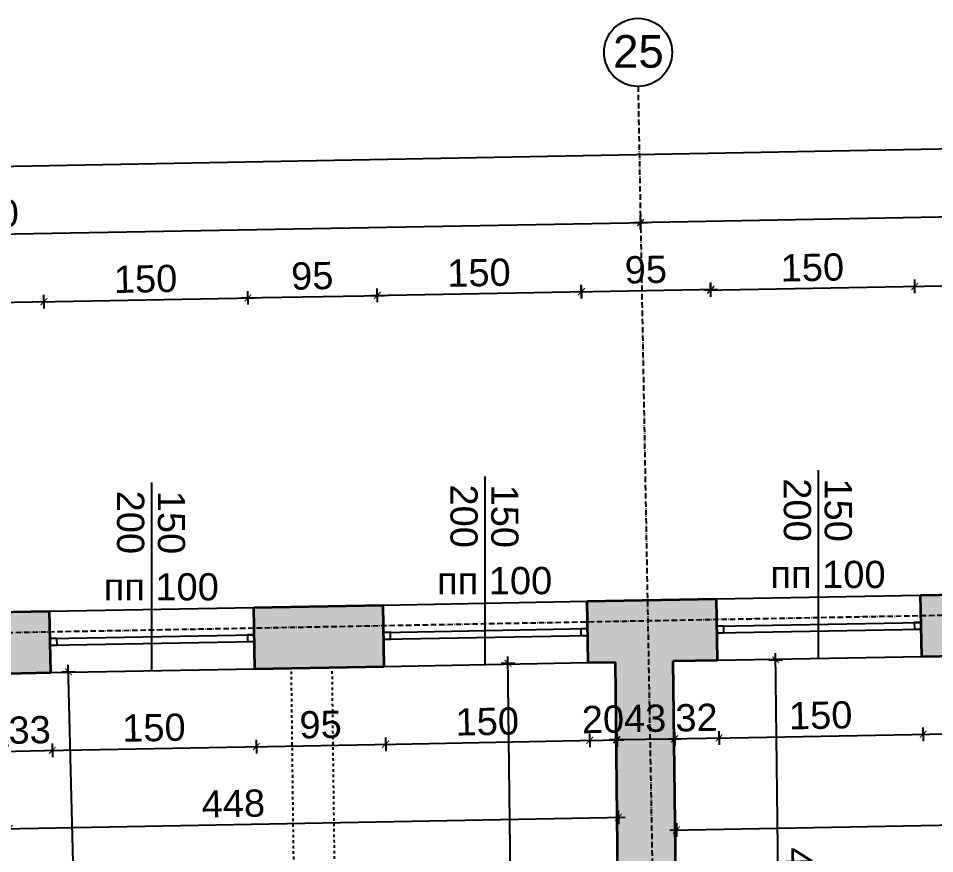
# Model space of a CAD drawing. Header units: inches. Extents: x -72385 to 39588, y -6525 to 66685.
# Drawn here: x -32209 to -31535, y 20701 to 21314 of the extents above; entities that cross this region are included whole.
import ezdxf

# ---------------------------------------------------------------- set-up
doc = ezdxf.new("R2010")
doc.units = ezdxf.units.IN
doc.header["$MEASUREMENT"] = 0
doc.linetypes.add('DashDot', pattern=[0.6, 0.4, -0.1, 0, -0.1])
doc.linetypes.add('Hidden', pattern=[0.4, 0.2, -0.2])
for name, color, linetype, lineweight in [('Изгледни линии', 253, 'Continuous', 25), ('Надписи коти външни', 252, 'Continuous', 25), ('Надписи коти вътрешни', 252, 'Continuous', 25), ('Надписи Оси', 252, 'Continuous', 25), ('Надписи прозорци', 252, 'Continuous', 25), ('Оси', 252, 'DashDot', 25), ('Прозорци', 251, 'Continuous', 25), ('Пунктир', 253, 'Hidden', 25), ('Разрезни линии', 7, 'Continuous', 35), ('Щрих стени', 254, 'Continuous', 25)]:
    doc.layers.add(name, color=color, linetype=linetype, lineweight=lineweight)
doc.styles.add('Arial Regular', font='arial.ttf')
doc.styles.get("Standard").update_dxf_attribs({"font": 'arial.ttf'})
doc.dimstyles.new('Annotative', dxfattribs={"dimscale": 0, "dimtxt": 20, "dimasz": 5, "dimexe": 5, "dimexo": 5, "dimgap": 5, "dimtad": 1, "dimdec": 0, "dimzin": 0, "dimdsep": 46, "dimtxsty": 'Standard', "dimblk": 'ARCHTICK', "dimcen": 5, "dimdle": 5, "dimadec": 0, "dimazin": 0, "dimtfac": 1, "dimtdec": 0, "dimtofl": 0, "dimtmove": 0, "dimatfit": 3, "dimldrblk": 'ARCHTICK', "dimfxl": 5, "dimfxlon": 1, "dimtolj": 1, "dimtzin": 0, "dimarcsym": 1})

# ---------------------------------------------------------------- blocks, each defined once
blk = doc.blocks.new('_ArchTick')
at = {"color": 0, "linetype": 'ByBlock', "const_width": 0.15}
blk.add_lwpolyline([(-0.5, -0.5), (0.5, 0.5)], dxfattribs=at)
blk = doc.blocks.new('*D3649')
at = {"layer": 'Defpoints', "color": 0, "ltscale": 50, "transparency": 16777216}
for p in [(-32185.09, 20848.79), (-32035.11, 20851.57), (-32033.78, 20779.38)]:
    blk.add_point(p, dxfattribs=at)
at = {"layer": 'Надписи коти вътрешни', "color": 0, "lineweight": -2, "ltscale": 50, "transparency": 16777216}
for p, q in [((-32033.87, 20784.38), (-32033.68, 20774.38)), ((-32188.75, 20776.51), (-32028.78, 20779.48)), ((-32183.84, 20781.6), (-32183.66, 20771.6))]:
    blk.add_line(p, q, dxfattribs=at)
at = {"layer": 'Надписи коти вътрешни', "color": 0, "lineweight": -2, "ltscale": 50, "transparency": 16777216, "xscale": 5, "yscale": 5, "zscale": 5}
for p, rotation in [((-32183.75, 20776.6), 181.0623153618549), ((-32033.78, 20779.38), 1.062315361854929)]:
    blk.add_blockref('_ArchTick', p, dxfattribs=dict(at, rotation=rotation))
at = {"layer": 'Надписи коти вътрешни', "color": 0, "ltscale": 50, "transparency": 16777216, "insert": (-32109.04, 20793.2), "char_height": 20, "attachment_point": 5, "rotation": 1.06232}
blk.add_mtext('\\A1;150', dxfattribs=at)
blk = doc.blocks.new('*D3650')
at = {"layer": 'Defpoints', "color": 0, "ltscale": 50, "transparency": 16777216}
for p in [(-31940.13, 20853.33), (-32035.11, 20851.57), (-31938.79, 20781.15)]:
    blk.add_point(p, dxfattribs=at)
at = {"layer": 'Надписи коти вътрешни', "color": 0, "lineweight": -2, "ltscale": 50, "transparency": 16777216}
for p, q in [((-32033.87, 20784.38), (-32033.68, 20774.38)), ((-31938.88, 20786.14), (-31938.7, 20776.15)), ((-32038.77, 20779.29), (-31933.79, 20781.24))]:
    blk.add_line(p, q, dxfattribs=at)
at = {"layer": 'Надписи коти вътрешни', "color": 0, "lineweight": -2, "ltscale": 50, "transparency": 16777216, "xscale": 5, "yscale": 5, "zscale": 5}
for p, rotation in [((-32033.78, 20779.38), 181.0623153618616), ((-31938.79, 20781.15), 1.062315361861633)]:
    blk.add_blockref('_ArchTick', p, dxfattribs=dict(at, rotation=rotation))
at = {"layer": 'Надписи коти вътрешни', "color": 0, "ltscale": 50, "transparency": 16777216, "insert": (-31986.57, 20795.47), "char_height": 20, "attachment_point": 5, "rotation": 1.06232}
blk.add_mtext('\\A1;95', dxfattribs=at)
blk = doc.blocks.new('*D3651')
at = {"layer": 'Defpoints', "color": 0, "ltscale": 50, "transparency": 16777216}
for p in [(-31940.13, 20853.33), (-31790.16, 20856.11), (-31788.82, 20783.93)]:
    blk.add_point(p, dxfattribs=at)
at = {"layer": 'Надписи коти вътрешни', "color": 0, "lineweight": -2, "ltscale": 50, "transparency": 16777216}
for p, q in [((-31938.88, 20786.14), (-31938.7, 20776.15)), ((-31788.91, 20788.93), (-31788.72, 20778.93)), ((-31943.79, 20781.05), (-31783.82, 20784.02))]:
    blk.add_line(p, q, dxfattribs=at)
at = {"layer": 'Надписи коти вътрешни', "color": 0, "lineweight": -2, "ltscale": 50, "transparency": 16777216, "xscale": 5, "yscale": 5, "zscale": 5}
for p, rotation in [((-31788.82, 20783.93), 1.062315361854929), ((-31938.79, 20781.15), 181.0623153618549)]:
    blk.add_blockref('_ArchTick', p, dxfattribs=dict(at, rotation=rotation))
at = {"layer": 'Надписи коти вътрешни', "color": 0, "ltscale": 50, "transparency": 16777216, "insert": (-31864.09, 20797.74), "char_height": 20, "attachment_point": 5, "rotation": 1.06232}
blk.add_mtext('\\A1;150', dxfattribs=at)
blk = doc.blocks.new('*D3652')
at = {"layer": 'Defpoints', "color": 0, "ltscale": 50, "transparency": 16777216}
for p in [(-31789.88, 20841.12), (-31769.88, 20841.49), (-31768.82, 20784.3)]:
    blk.add_point(p, dxfattribs=at)
at = {"layer": 'Надписи коти вътрешни', "color": 0, "lineweight": -2, "ltscale": 50, "transparency": 16777216}
for p, q in [((-31793.82, 20783.83), (-31763.82, 20784.39)), ((-31788.91, 20788.93), (-31788.72, 20778.93)), ((-31768.91, 20789.3), (-31768.73, 20779.3))]:
    blk.add_line(p, q, dxfattribs=at)
at = {"layer": 'Надписи коти вътрешни', "color": 0, "lineweight": -2, "ltscale": 50, "transparency": 16777216, "xscale": 5, "yscale": 5, "zscale": 5}
for p, rotation in [((-31788.82, 20783.93), 181.0623153618605), ((-31768.82, 20784.3), 1.062315361860514)]:
    blk.add_blockref('_ArchTick', p, dxfattribs=dict(at, rotation=rotation))
at = {"layer": 'Надписи коти вътрешни', "color": 0, "ltscale": 50, "transparency": 16777216, "insert": (-31779.1, 20799.32), "char_height": 20, "attachment_point": 5, "rotation": 1.06232}
blk.add_mtext('\\A1;20', dxfattribs=at)
blk = doc.blocks.new('*D3714')
at = {"layer": 'Defpoints', "color": 0, "ltscale": 50, "transparency": 16777216}
for p in [(-31727.39, 20842.28), (-31694.89, 20842.88), (-31693.83, 20785.69)]:
    blk.add_point(p, dxfattribs=at)
at = {"layer": 'Надписи коти вътрешни', "color": 0, "lineweight": -2, "ltscale": 50, "transparency": 16777216}
for p, q in [((-31731.33, 20784.99), (-31688.83, 20785.78)), ((-31726.42, 20790.08), (-31726.23, 20780.09)), ((-31693.93, 20790.69), (-31693.74, 20780.69))]:
    blk.add_line(p, q, dxfattribs=at)
at = {"layer": 'Надписи коти вътрешни', "color": 0, "lineweight": -2, "ltscale": 50, "transparency": 16777216, "xscale": 5, "yscale": 5, "zscale": 5}
for p, rotation in [((-31726.33, 20785.08), 181.062315361869), ((-31693.83, 20785.69), 1.062315361869012)]:
    blk.add_blockref('_ArchTick', p, dxfattribs=dict(at, rotation=rotation))
at = {"layer": 'Надписи коти вътрешни', "color": 0, "ltscale": 50, "transparency": 16777216, "insert": (-31710.36, 20800.6), "char_height": 20, "attachment_point": 5, "rotation": 1.06232}
blk.add_mtext('\\A1;32', dxfattribs=at)
blk = doc.blocks.new('*D3715')
at = {"layer": 'Defpoints', "color": 0, "ltscale": 50, "transparency": 16777216}
for p in [(-31545.2, 20860.66), (-31695.17, 20857.88), (-31543.86, 20788.47)]:
    blk.add_point(p, dxfattribs=at)
at = {"layer": 'Надписи коти вътрешни', "color": 0, "lineweight": -2, "ltscale": 50, "transparency": 16777216}
for p, q in [((-31543.95, 20793.47), (-31543.77, 20783.47)), ((-31698.83, 20785.59), (-31538.86, 20788.56)), ((-31693.93, 20790.69), (-31693.74, 20780.69))]:
    blk.add_line(p, q, dxfattribs=at)
at = {"layer": 'Надписи коти вътрешни', "color": 0, "lineweight": -2, "ltscale": 50, "transparency": 16777216, "xscale": 5, "yscale": 5, "zscale": 5}
for p, rotation in [((-31543.86, 20788.47), 1.062315361854929), ((-31693.83, 20785.69), 181.0623153618549)]:
    blk.add_blockref('_ArchTick', p, dxfattribs=dict(at, rotation=rotation))
at = {"layer": 'Надписи коти вътрешни', "color": 0, "ltscale": 50, "transparency": 16777216, "insert": (-31619.13, 20802.29), "char_height": 20, "attachment_point": 5, "rotation": 1.06232}
blk.add_mtext('\\A1;150', dxfattribs=at)
blk = doc.blocks.new('*D3716')
at = {"layer": 'Defpoints', "color": 0, "ltscale": 50, "transparency": 16777216}
for p in [(-31545.2, 20860.66), (-31450.21, 20862.42), (-31448.88, 20790.23)]:
    blk.add_point(p, dxfattribs=at)
at = {"layer": 'Надписи коти вътрешни', "color": 0, "lineweight": -2, "ltscale": 50, "transparency": 16777216}
for p, q in [((-31543.95, 20793.47), (-31543.77, 20783.47)), ((-31448.97, 20795.23), (-31448.78, 20785.23)), ((-31548.86, 20788.38), (-31443.88, 20790.32))]:
    blk.add_line(p, q, dxfattribs=at)
at = {"layer": 'Надписи коти вътрешни', "color": 0, "lineweight": -2, "ltscale": 50, "transparency": 16777216, "xscale": 5, "yscale": 5, "zscale": 5}
for p, rotation in [((-31543.86, 20788.47), 181.0623153618616), ((-31448.88, 20790.23), 1.062315361861633)]:
    blk.add_blockref('_ArchTick', p, dxfattribs=dict(at, rotation=rotation))
at = {"layer": 'Надписи коти вътрешни', "color": 0, "ltscale": 50, "transparency": 16777216, "insert": (-31496.65, 20804.56), "char_height": 20, "attachment_point": 5, "rotation": 1.06232}
blk.add_mtext('\\A1;95', dxfattribs=at)
blk = doc.blocks.new('*D3719')
at = {"layer": 'Defpoints', "color": 0, "ltscale": 50, "transparency": 16777216}
for p in [(-31207.29, 20851.92), (-31727.39, 20842.28), (-31204.98, 20727.76)]:
    blk.add_point(p, dxfattribs=at)
at = {"layer": 'Надписи коти вътрешни', "color": 0, "lineweight": -2, "ltscale": 50, "transparency": 16777216}
for p, q in [((-31205.08, 20732.76), (-31204.89, 20722.76)), ((-31730.08, 20718.02), (-31199.99, 20727.85)), ((-31725.18, 20723.11), (-31724.99, 20713.12))]:
    blk.add_line(p, q, dxfattribs=at)
at = {"layer": 'Надписи коти вътрешни', "color": 0, "lineweight": -2, "ltscale": 50, "transparency": 16777216, "xscale": 5, "yscale": 5, "zscale": 5}
for p, rotation in [((-31204.98, 20727.76), 1.062315361859356), ((-31725.09, 20718.11), 181.0623153618594)]:
    blk.add_blockref('_ArchTick', p, dxfattribs=dict(at, rotation=rotation))
at = {"layer": 'Надписи коти вътрешни', "color": 0, "ltscale": 50, "transparency": 16777216, "insert": (-31465.32, 20738.15), "char_height": 20, "attachment_point": 5, "rotation": 1.06232}
blk.add_mtext('\\A1;520', dxfattribs=at)
blk = doc.blocks.new('*D8206')
at = {"layer": 'Defpoints', "color": 0, "ltscale": 50, "transparency": 16777216}
for p in [(-31769.88, 20841.49), (-32217.48, 20833.19), (-31767.77, 20727.46)]:
    blk.add_point(p, dxfattribs=at)
at = {"layer": 'Надписи коти вътрешни', "color": 0, "lineweight": -2, "ltscale": 50, "transparency": 16777216}
for p, q in [((-31767.86, 20732.46), (-31767.67, 20722.46)), ((-32220.37, 20719.07), (-31762.77, 20727.55)), ((-32215.46, 20724.16), (-32215.27, 20714.16))]:
    blk.add_line(p, q, dxfattribs=at)
at = {"layer": 'Надписи коти вътрешни', "color": 0, "lineweight": -2, "ltscale": 50, "transparency": 16777216, "xscale": 5, "yscale": 5, "zscale": 5}
for p, rotation in [((-31767.77, 20727.46), 1.062315361858644), ((-32215.37, 20719.16), 181.0623153618586)]:
    blk.add_blockref('_ArchTick', p, dxfattribs=dict(at, rotation=rotation))
at = {"layer": 'Надписи коти вътрешни', "color": 0, "ltscale": 50, "transparency": 16777216, "insert": (-32050.68, 20737.43), "char_height": 20, "attachment_point": 5, "rotation": 1.06232}
blk.add_mtext('\\A1;448', dxfattribs=at)
blk = doc.blocks.new('*D3727')
at = {"layer": 'Defpoints', "color": 0, "ltscale": 50, "transparency": 16777216}
for p in [(-32217.48, 20833.19), (-32184.81, 20833.79), (-32183.75, 20776.6)]:
    blk.add_point(p, dxfattribs=at)
at = {"layer": 'Надписи коти вътрешни', "color": 0, "lineweight": -2, "ltscale": 50, "transparency": 16777216}
for p, q in [((-32216.51, 20781), (-32216.33, 20771)), ((-32183.84, 20781.6), (-32183.66, 20771.6)), ((-32221.42, 20775.9), (-32178.75, 20776.7))]:
    blk.add_line(p, q, dxfattribs=at)
at = {"layer": 'Надписи коти вътрешни', "color": 0, "lineweight": -2, "ltscale": 50, "transparency": 16777216, "xscale": 5, "yscale": 5, "zscale": 5}
for p, rotation in [((-32216.42, 20776), 181.0623153617735), ((-32183.75, 20776.6), 1.062315361773468)]:
    blk.add_blockref('_ArchTick', p, dxfattribs=dict(at, rotation=rotation))
at = {"layer": 'Надписи коти вътрешни', "color": 0, "ltscale": 50, "transparency": 16777216, "insert": (-32200.37, 20791.52), "char_height": 20, "attachment_point": 5, "rotation": 1.06232}
blk.add_mtext('\\A1;33', dxfattribs=at)
blk = doc.blocks.new('*D3737')
at = {"layer": 'Defpoints', "color": 0, "ltscale": 50, "transparency": 16777216}
for p in [(-32217.48, 20833.19), (-32171.81, 20834.35), (-32201.63, 20208.37)]:
    blk.add_point(p, dxfattribs=at)
at = {"layer": 'Надписи коти вътрешни', "color": 0, "lineweight": -2, "ltscale": 50, "transparency": 16777216}
for p, q in [((-32155.83, 20204.53), (-32171.94, 20839.34)), ((-32176.81, 20834.22), (-32166.81, 20834.47)), ((-32160.96, 20209.41), (-32150.96, 20209.66))]:
    blk.add_line(p, q, dxfattribs=at)
at = {"layer": 'Надписи коти вътрешни', "color": 0, "lineweight": -2, "ltscale": 50, "transparency": 16777216, "xscale": 5, "yscale": 5, "zscale": 5}
for p, rotation in [((-32171.81, 20834.35), 91.45336530729196), ((-32155.96, 20209.53), 271.453365307292)]:
    blk.add_blockref('_ArchTick', p, dxfattribs=dict(at, rotation=rotation))
at = {"layer": 'Надписи коти вътрешни', "color": 0, "ltscale": 50, "transparency": 16777216, "insert": (-32148.68, 20522.33), "char_height": 20, "attachment_point": 5, "rotation": 271.45337}
blk.add_mtext('\\A1;625', dxfattribs=at)
blk = doc.blocks.new('*D3738')
at = {"layer": 'Defpoints', "color": 0, "ltscale": 50, "transparency": 16777216}
for p in [(-31848.81, 20840.58), (-31769.88, 20841.49), (-31764.23, 20352.22)]:
    blk.add_point(p, dxfattribs=at)
at = {"layer": 'Надписи коти вътрешни', "color": 0, "lineweight": -2, "ltscale": 50, "transparency": 16777216}
for p, q in [((-31843.11, 20346.3), (-31848.87, 20845.58)), ((-31843.81, 20840.63), (-31853.81, 20840.52)), ((-31838.16, 20351.36), (-31848.16, 20351.25))]:
    blk.add_line(p, q, dxfattribs=at)
at = {"layer": 'Надписи коти вътрешни', "color": 0, "lineweight": -2, "ltscale": 50, "transparency": 16777216, "xscale": 5, "yscale": 5, "zscale": 5}
for p, rotation in [((-31848.81, 20840.58), 90.66157633344937), ((-31843.16, 20351.3), 270.6615763334494)]:
    blk.add_blockref('_ArchTick', p, dxfattribs=dict(at, rotation=rotation))
at = {"layer": 'Надписи коти вътрешни', "color": 0, "ltscale": 50, "transparency": 16777216, "insert": (-31830.78, 20596.12), "char_height": 20, "attachment_point": 5, "rotation": 270.66158}
blk.add_mtext('\\A1;489', dxfattribs=at)
blk = doc.blocks.new('*D8208')
at = {"layer": 'Defpoints', "color": 0, "ltscale": 50, "transparency": 16777216}
for p in [(-31727.39, 20842.28), (-31652.19, 20843.14), (-31722.6, 20427.7)]:
    blk.add_point(p, dxfattribs=at)
at = {"layer": 'Надписи коти вътрешни', "color": 0, "lineweight": -2, "ltscale": 50, "transparency": 16777216}
for p, q in [((-31647.34, 20423.57), (-31652.25, 20848.14)), ((-31657.19, 20843.09), (-31647.19, 20843.2)), ((-31652.4, 20428.51), (-31642.4, 20428.63))]:
    blk.add_line(p, q, dxfattribs=at)
at = {"layer": 'Надписи коти вътрешни', "color": 0, "lineweight": -2, "ltscale": 50, "transparency": 16777216, "xscale": 5, "yscale": 5, "zscale": 5}
for p, rotation in [((-31652.19, 20843.14), 90.66157633344923), ((-31647.4, 20428.57), 270.6615763334492)]:
    blk.add_blockref('_ArchTick', p, dxfattribs=dict(at, rotation=rotation))
at = {"layer": 'Надписи коти вътрешни', "color": 0, "ltscale": 50, "transparency": 16777216, "insert": (-31635.12, 20682.11), "char_height": 20, "attachment_point": 5, "rotation": 270.66158}
blk.add_mtext('\\A1;415', dxfattribs=at)
blk = doc.blocks.new('*D6775')
at = {"layer": 'Defpoints', "color": 0, "ltscale": 10, "transparency": 16777216}
for p in [(-32189.86, 21106.25), (-32185.64, 20878.79), (-32280.63, 20877.02)]:
    blk.add_point(p, dxfattribs=at)
at = {"layer": 'Надписи коти външни', "color": 0, "lineweight": -2, "ltscale": 10, "transparency": 16777216}
for p, q in [((-32284.75, 21099.49), (-32284.94, 21109.48)), ((-32189.77, 21101.25), (-32189.95, 21111.25)), ((-32289.85, 21104.39), (-32184.86, 21106.34))]:
    blk.add_line(p, q, dxfattribs=at)
at = {"layer": 'Надписи коти външни', "color": 0, "lineweight": -2, "ltscale": 10, "transparency": 16777216, "xscale": 5, "yscale": 5, "zscale": 5}
for p, rotation in [((-32189.86, 21106.25), 1.062315361868134), ((-32284.85, 21104.49), 181.0623153618681)]:
    blk.add_blockref('_ArchTick', p, dxfattribs=dict(at, rotation=rotation))
at = {"layer": 'Надписи коти външни', "color": 0, "ltscale": 10, "transparency": 16777216, "insert": (-32237.64, 21120.57), "char_height": 20, "attachment_point": 5, "rotation": 1.06232}
blk.add_mtext('\\A1;95', dxfattribs=at)
blk = doc.blocks.new('*D6776')
at = {"layer": 'Defpoints', "color": 0, "ltscale": 10, "transparency": 16777216}
for p in [(-32039.89, 21109.03), (-32185.64, 20878.79), (-32035.67, 20881.57)]:
    blk.add_point(p, dxfattribs=at)
at = {"layer": 'Надписи коти външни', "color": 0, "lineweight": -2, "ltscale": 10, "transparency": 16777216}
for p, q in [((-32194.86, 21106.15), (-32034.89, 21109.12)), ((-32189.77, 21101.25), (-32189.95, 21111.25)), ((-32039.8, 21104.03), (-32039.98, 21114.03))]:
    blk.add_line(p, q, dxfattribs=at)
at = {"layer": 'Надписи коти външни', "color": 0, "lineweight": -2, "ltscale": 10, "transparency": 16777216, "xscale": 5, "yscale": 5, "zscale": 5}
for p, rotation in [((-32189.86, 21106.25), 181.0623153618577), ((-32039.89, 21109.03), 1.062315361857766)]:
    blk.add_blockref('_ArchTick', p, dxfattribs=dict(at, rotation=rotation))
at = {"layer": 'Надписи коти външни', "color": 0, "ltscale": 10, "transparency": 16777216, "insert": (-32115.16, 21122.85), "char_height": 20, "attachment_point": 5, "rotation": 1.06232}
blk.add_mtext('\\A1;150', dxfattribs=at)
blk = doc.blocks.new('*D6777')
at = {"layer": 'Defpoints', "color": 0, "ltscale": 10, "transparency": 16777216}
for p in [(-31944.9, 21110.79), (-32035.67, 20881.57), (-31940.69, 20883.33)]:
    blk.add_point(p, dxfattribs=at)
at = {"layer": 'Надписи коти външни', "color": 0, "lineweight": -2, "ltscale": 10, "transparency": 16777216}
for p, q in [((-31944.81, 21105.79), (-31945, 21115.79)), ((-32044.89, 21108.93), (-31939.91, 21110.88)), ((-32039.8, 21104.03), (-32039.98, 21114.03))]:
    blk.add_line(p, q, dxfattribs=at)
at = {"layer": 'Надписи коти външни', "color": 0, "lineweight": -2, "ltscale": 10, "transparency": 16777216, "xscale": 5, "yscale": 5, "zscale": 5}
for p, rotation in [((-32039.89, 21109.03), 181.0623153618681), ((-31944.9, 21110.79), 1.062315361868134)]:
    blk.add_blockref('_ArchTick', p, dxfattribs=dict(at, rotation=rotation))
at = {"layer": 'Надписи коти външни', "color": 0, "ltscale": 10, "transparency": 16777216, "insert": (-31992.68, 21125.12), "char_height": 20, "attachment_point": 5, "rotation": 1.06232}
blk.add_mtext('\\A1;95', dxfattribs=at)
blk = doc.blocks.new('*D6778')
at = {"layer": 'Defpoints', "color": 0, "ltscale": 10, "transparency": 16777216}
for p in [(-31794.93, 21113.57), (-31790.71, 20886.11), (-31940.69, 20883.33)]:
    blk.add_point(p, dxfattribs=at)
at = {"layer": 'Надписи коти външни', "color": 0, "lineweight": -2, "ltscale": 10, "transparency": 16777216}
for p, q in [((-31944.81, 21105.79), (-31945, 21115.79)), ((-31794.84, 21108.57), (-31795.02, 21118.57)), ((-31949.9, 21110.7), (-31789.93, 21113.66))]:
    blk.add_line(p, q, dxfattribs=at)
at = {"layer": 'Надписи коти външни', "color": 0, "lineweight": -2, "ltscale": 10, "transparency": 16777216, "xscale": 5, "yscale": 5, "zscale": 5}
for p, rotation in [((-31794.93, 21113.57), 1.062315361859102), ((-31944.9, 21110.79), 181.062315361859)]:
    blk.add_blockref('_ArchTick', p, dxfattribs=dict(at, rotation=rotation))
at = {"layer": 'Надписи коти външни', "color": 0, "ltscale": 10, "transparency": 16777216, "insert": (-31870.2, 21127.39), "char_height": 20, "attachment_point": 5, "rotation": 1.06232}
blk.add_mtext('\\A1;150', dxfattribs=at)
blk = doc.blocks.new('*D6779')
at = {"layer": 'Defpoints', "color": 0, "ltscale": 10, "transparency": 16777216}
for p in [(-31699.82, 21115.33), (-31790.71, 20886.11), (-31695.73, 20887.82)]:
    blk.add_point(p, dxfattribs=at)
at = {"layer": 'Надписи коти външни', "color": 0, "lineweight": -2, "ltscale": 10, "transparency": 16777216}
for p, q in [((-31799.8, 21113.54), (-31694.82, 21115.42)), ((-31794.71, 21108.63), (-31794.89, 21118.63)), ((-31699.73, 21110.33), (-31699.91, 21120.33))]:
    blk.add_line(p, q, dxfattribs=at)
at = {"layer": 'Надписи коти външни', "color": 0, "lineweight": -2, "ltscale": 10, "transparency": 16777216, "xscale": 5, "yscale": 5, "zscale": 5}
for p, rotation in [((-31794.8, 21113.63), 181.0293429469278), ((-31699.82, 21115.33), 1.02934294692776)]:
    blk.add_blockref('_ArchTick', p, dxfattribs=dict(at, rotation=rotation))
at = {"layer": 'Надписи коти външни', "color": 0, "ltscale": 10, "transparency": 16777216, "insert": (-31747.58, 21129.69), "char_height": 20, "attachment_point": 5, "rotation": 1.02934}
blk.add_mtext('\\A1;95', dxfattribs=at)
blk = doc.blocks.new('*D6808')
at = {"layer": 'Defpoints', "color": 0, "ltscale": 10, "transparency": 16777216}
for p in [(-30724.14, 21233.44), (-30718.06, 20906), (-33769.53, 20849.42)]:
    blk.add_point(p, dxfattribs=at)
at = {"layer": 'Надписи коти външни', "color": 0, "lineweight": -2, "ltscale": 10, "transparency": 16777216}
for p, q in [((-30724.04, 21228.44), (-30724.23, 21238.44)), ((-33780.6, 21176.77), (-30719.14, 21233.54)), ((-33775.51, 21171.86), (-33775.69, 21181.86))]:
    blk.add_line(p, q, dxfattribs=at)
at = {"layer": 'Надписи коти външни', "color": 0, "lineweight": -2, "ltscale": 10, "transparency": 16777216, "xscale": 5, "yscale": 5, "zscale": 5}
for p, rotation in [((-30724.14, 21233.44), 1.062315361859038), ((-33775.6, 21176.86), 181.062315361859)]:
    blk.add_blockref('_ArchTick', p, dxfattribs=dict(at, rotation=rotation))
at = {"layer": 'Надписи коти външни', "color": 0, "ltscale": 10, "transparency": 16777216, "insert": (-32250.15, 21220.37), "char_height": 20, "attachment_point": 5, "rotation": 1.06232}
blk.add_mtext('\\A1;3052', dxfattribs=at)
blk = doc.blocks.new('*D6837')
at = {"layer": 'Defpoints', "color": 0, "ltscale": 10, "transparency": 16777216}
for p in [(-31751.41, 21164.2), (-31746.15, 20871.38), (-32706, 20854.13)]:
    blk.add_point(p, dxfattribs=at)
at = {"layer": 'Надписи коти външни', "color": 0, "lineweight": -2, "ltscale": 10, "transparency": 16777216}
for p, q in [((-31751.32, 21159.2), (-31751.5, 21169.2)), ((-32716.26, 21146.87), (-31746.41, 21164.29)), ((-32711.17, 21141.96), (-32711.35, 21151.95))]:
    blk.add_line(p, q, dxfattribs=at)
at = {"layer": 'Надписи коти външни', "color": 0, "lineweight": -2, "ltscale": 10, "transparency": 16777216, "xscale": 5, "yscale": 5, "zscale": 5}
for p, rotation in [((-31751.41, 21164.2), 1.029295597496749), ((-32711.26, 21146.96), 181.0292955974967)]:
    blk.add_blockref('_ArchTick', p, dxfattribs=dict(at, rotation=rotation))
at = {"layer": 'Надписи коти външни', "color": 0, "ltscale": 10, "transparency": 16777216, "insert": (-32231.61, 21170.79), "char_height": 20, "attachment_point": 5, "rotation": 1.0293}
blk.add_mtext('\\A1;960', dxfattribs=at)
blk = doc.blocks.new('*D6838')
at = {"layer": 'Defpoints', "color": 0, "ltscale": 10, "transparency": 16777216}
for p in [(-31181.59, 21174.84), (-31176.26, 20882.32), (-31746.16, 20871.93)]:
    blk.add_point(p, dxfattribs=at)
at = {"layer": 'Надписи коти външни', "color": 0, "lineweight": -2, "ltscale": 10, "transparency": 16777216}
for p, q in [((-31756.49, 21164.36), (-31176.59, 21174.93)), ((-31181.5, 21169.84), (-31181.68, 21179.84)), ((-31751.4, 21159.46), (-31751.58, 21169.45))]:
    blk.add_line(p, q, dxfattribs=at)
at = {"layer": 'Надписи коти външни', "color": 0, "lineweight": -2, "ltscale": 10, "transparency": 16777216, "xscale": 5, "yscale": 5, "zscale": 5}
for p, rotation in [((-31181.59, 21174.84), 1.043831995326631), ((-31751.49, 21164.45), 181.0438319953267)]:
    blk.add_blockref('_ArchTick', p, dxfattribs=dict(at, rotation=rotation))
at = {"layer": 'Надписи коти външни', "color": 0, "ltscale": 10, "transparency": 16777216, "insert": (-31466.82, 21184.86), "char_height": 20, "attachment_point": 5, "rotation": 1.04383}
blk.add_mtext('\\A1;570', dxfattribs=at)
blk = doc.blocks.new('*D6853')
at = {"layer": 'Defpoints', "color": 0, "ltscale": 10, "transparency": 16777216}
for p in [(-31549.96, 21117.44), (-31695.73, 20887.87), (-31545.75, 20890.65)]:
    blk.add_point(p, dxfattribs=at)
at = {"layer": 'Надписи коти външни', "color": 0, "lineweight": -2, "ltscale": 10, "transparency": 16777216}
for p, q in [((-31549.87, 21112.44), (-31550.05, 21122.44)), ((-31704.93, 21114.57), (-31544.96, 21117.53)), ((-31699.84, 21109.66), (-31700.03, 21119.66))]:
    blk.add_line(p, q, dxfattribs=at)
at = {"layer": 'Надписи коти външни', "color": 0, "lineweight": -2, "ltscale": 10, "transparency": 16777216, "xscale": 5, "yscale": 5, "zscale": 5}
for p, rotation in [((-31699.93, 21114.66), 181.062315361866), ((-31549.96, 21117.44), 1.062315361866073)]:
    blk.add_blockref('_ArchTick', p, dxfattribs=dict(at, rotation=rotation))
at = {"layer": 'Надписи коти външни', "color": 0, "ltscale": 10, "transparency": 16777216, "insert": (-31625.23, 21131.26), "char_height": 20, "attachment_point": 5, "rotation": 1.06232}
blk.add_mtext('\\A1;150', dxfattribs=at)
blk = doc.blocks.new('*D6854')
at = {"layer": 'Defpoints', "color": 0, "ltscale": 10, "transparency": 16777216}
for p in [(-31454.98, 21119.2), (-31450.77, 20892.41), (-31545.75, 20890.65)]:
    blk.add_point(p, dxfattribs=at)
at = {"layer": 'Надписи коти външни', "color": 0, "lineweight": -2, "ltscale": 10, "transparency": 16777216}
for p, q in [((-31549.87, 21112.44), (-31550.05, 21122.44)), ((-31454.88, 21114.2), (-31455.07, 21124.2)), ((-31554.96, 21117.35), (-31449.98, 21119.29))]:
    blk.add_line(p, q, dxfattribs=at)
at = {"layer": 'Надписи коти външни', "color": 0, "lineweight": -2, "ltscale": 10, "transparency": 16777216, "xscale": 5, "yscale": 5, "zscale": 5}
for p, rotation in [((-31454.98, 21119.2), 1.062315361892268), ((-31549.96, 21117.44), 181.0623153618923)]:
    blk.add_blockref('_ArchTick', p, dxfattribs=dict(at, rotation=rotation))
at = {"layer": 'Надписи коти външни', "color": 0, "ltscale": 10, "transparency": 16777216, "insert": (-31502.75, 21133.53), "char_height": 20, "attachment_point": 5, "rotation": 1.06232}
blk.add_mtext('\\A1;95', dxfattribs=at)
blk = doc.blocks.new('*D7526')
at = {"layer": 'Defpoints', "color": 0, "ltscale": 10, "transparency": 16777216}
for p in [(-31727.11, 20818.22), (-31769.61, 20817.73), (-31726.73, 20785.05)]:
    blk.add_point(p, dxfattribs=at)
at = {"layer": 'Надписи коти вътрешни', "color": 0, "lineweight": -2, "ltscale": 10, "transparency": 16777216}
for p, q in [((-31774.22, 20784.5), (-31721.73, 20785.1)), ((-31769.28, 20789.55), (-31769.17, 20779.55)), ((-31726.78, 20790.04), (-31726.67, 20780.05))]:
    blk.add_line(p, q, dxfattribs=at)
at = {"layer": 'Надписи коти вътрешни', "color": 0, "lineweight": -2, "ltscale": 10, "transparency": 16777216, "xscale": 5, "yscale": 5, "zscale": 5}
for p, rotation in [((-31769.22, 20784.55), 180.661576333449), ((-31726.73, 20785.05), 0.661576333449004)]:
    blk.add_blockref('_ArchTick', p, dxfattribs=dict(at, rotation=rotation))
at = {"layer": 'Надписи коти вътрешни', "color": 0, "ltscale": 10, "transparency": 16777216, "insert": (-31748.15, 20800.02), "char_height": 20, "attachment_point": 5, "rotation": 0.66158}
blk.add_mtext('\\A1;43', dxfattribs=at)

msp = doc.modelspace()

# ---------------------------------------------------------------- hatches: boundary and pattern name
at = {"layer": 'Щрих стени', "ltscale": 10}
h = msp.add_hatch(color=256, dxfattribs=at)
h.dxf.hatch_style = 1
h.paths.add_polyline_path([(-31695.73, 20887.87), (-31790.71, 20886.11), (-31789.88, 20841.12), (-31769.88, 20841.49), (-31764.23, 20352.22), (-31721.73, 20352.71), (-31722.25, 20397.7), (-31627, 20399.68), (-31627.62, 20429.67), (-31722.6, 20427.7), (-31727.39, 20842.28), (-31694.89, 20842.88)])
h.paths.add_polyline_path([(-31450.77, 20892.41), (-31545.75, 20890.65), (-31544.92, 20845.66), (-31449.94, 20847.42)])
h.paths.add_polyline_path([(-30718.06, 20906), (-31300.8, 20895.19), (-31299.96, 20850.2), (-31207.29, 20851.92), (-31201.28, 20463.5), (-31231.28, 20462.88), (-31230.89, 20437.88), (-31527.64, 20431.74), (-31527.02, 20401.75), (-31185.44, 20408.82), (-31184.43, 20343.82), (-31154.44, 20344.44), (-31162.29, 20852.75), (-30762.36, 20860.17), (-30758.65, 20620.2), (-30713.66, 20620.89)])
h.paths.add_polyline_path([(-30710.26, 20400.92), (-30755.25, 20400.22), (-30748.36, 19954.27), (-31716.89, 19933.05), (-31717.41, 19978.05), (-31747.41, 19977.7), (-31746.88, 19932.4), (-31884.19, 19929.39), (-31883.22, 19887.77), (-30702.75, 19915.26)])
h = msp.add_hatch(color=256, dxfattribs=at)
h.dxf.hatch_style = 1
h.paths.add_polyline_path([(-33424.41, 20825.81), (-33409.88, 20826.08), (-33410.43, 20856.07), (-33505.42, 20854.31), (-33504.86, 20824.32), (-33481.9, 20824.74), (-33472.41, 20198.52), (-33497.41, 20198.1), (-33497.03, 20173.1), (-33572.02, 20171.84), (-33571.55, 20140.94), (-33394.07, 20143.64), (-33394.55, 20174.82), (-33414.54, 20174.48)])
h.paths.add_polyline_path([(-33165.48, 20860.62), (-33260.46, 20858.86), (-33259.9, 20828.86), (-33184.45, 20830.26), (-33174.58, 20178.51), (-33294.56, 20176.5), (-33294.08, 20145.17), (-32994.12, 20149.73), (-32994.6, 20181.53), (-33157.08, 20178.81), (-33166.96, 20830.58), (-33164.92, 20830.62)])
h.paths.add_polyline_path([(-32920.52, 20865.16), (-33015.5, 20863.4), (-33014.95, 20833.4), (-32919.96, 20835.16)])
h.paths.add_polyline_path([(-32675.56, 20869.7), (-32770.54, 20867.94), (-32769.99, 20837.94), (-32726.95, 20838.74), (-32721.04, 20206.13), (-32741.03, 20205.79), (-32740.85, 20185.79), (-32894.62, 20183.21), (-32894.13, 20151.26), (-32675.38, 20154.59), (-32505.74, 20157.73), (-32506.58, 20202.72), (-32678.47, 20199.53), (-32684.31, 20824.53), (-32674.73, 20824.71)])
h.paths.add_polyline_path([(-33408.82, 19895.99), (-33455.16, 19894.98), (-33454.84, 19881.19), (-33533.47, 19879.36), (-33532.77, 19849.37), (-33407.81, 19852.28)])
h.paths.add_polyline_path([(-33133.89, 19902.02), (-33258.86, 19899.28), (-33257.85, 19855.77), (-33132.88, 19858.68)])
h.paths.add_polyline_path([(-32858.95, 19908.04), (-32983.92, 19905.3), (-32982.92, 19862.17), (-32857.95, 19865.08)])
h.paths.add_polyline_path([(-32584.02, 19914.06), (-32708.99, 19911.32), (-32707.99, 19868.57), (-32583.03, 19871.48)])
h.paths.add_polyline_path([(-32309.09, 19920.08), (-32434.06, 19917.34), (-32433.07, 19874.97), (-32308.1, 19877.88)])
h.paths.add_polyline_path([(-32034.15, 19926.1), (-32159.12, 19923.37), (-32158.14, 19881.37), (-32033.18, 19884.28)])
h.paths.add_polyline_path([(-31720.7, 20262.71), (-31763.19, 20262.22), (-31762.9, 20236.51), (-31802.89, 20235.77), (-31802.66, 20215.77), (-32201.63, 20208.37), (-32217.48, 20833.19), (-32184.81, 20833.79), (-32185.64, 20878.79), (-32280.63, 20877.02), (-32279.79, 20832.03), (-32247.48, 20832.63), (-32231.62, 20207.82), (-32406.59, 20204.57), (-32405.76, 20159.59), (-31749.65, 20171.75), (-31749.25, 20137.69), (-31719.26, 20138.04)])
h.paths.add_polyline_path([(-32430.6, 20874.24), (-32525.59, 20872.48), (-32524.75, 20827.49), (-32429.77, 20829.25)])
h.paths.add_polyline_path([(-31940.69, 20883.33), (-32035.67, 20881.57), (-32034.84, 20836.57), (-31939.85, 20838.34)])

# ---------------------------------------------------------------- linework, layer by layer
at = {"layer": 'Изгледни линии', "ltscale": 50}
for p, q in [((-31940.69, 20883.33), (-31790.71, 20886.11)), ((-31695.73, 20887.87), (-31545.75, 20890.65)), ((-32185.64, 20878.79), (-32035.67, 20881.57)), ((-31694.89, 20842.88), (-31544.92, 20845.66)), ((-31939.85, 20838.34), (-31789.88, 20841.12)), ((-32184.81, 20833.79), (-32034.84, 20836.57))]:
    msp.add_line(p, q, dxfattribs=at)
at = {"layer": 'Надписи Оси', "ltscale": 50}
msp.add_circle((-31753.31, 21289.36), 25, dxfattribs=at)
at = {"layer": 'Надписи прозорци', "ltscale": 50}
for p, q in [((-31620.74, 20844.25), (-31620.74, 20982.41)), ((-32110.66, 20835.17), (-32110.66, 20973.32)), ((-31865.7, 20839.71), (-31865.7, 20977.86))]:
    msp.add_line(p, q, dxfattribs=at)
at = {"layer": 'Оси', "ltscale": 10}
for p, q in [((-31753.31, 21264.37), (-31721.28, 19506.44)), ((-35083.09, 20810.06), (-30346.4, 20897.89))]:
    msp.add_line(p, q, dxfattribs=at)
at = {"layer": 'Прозорци', "ltscale": 50}
for p, q in [((-31940.32, 20863.33), (-31790.34, 20866.11)), ((-31695.36, 20867.87), (-31545.38, 20870.65)), ((-31695.27, 20862.87), (-31545.29, 20865.66)), ((-32185.27, 20858.79), (-32035.3, 20861.57)), ((-31940.22, 20858.33), (-31790.25, 20861.11)), ((-32185.18, 20853.79), (-32035.21, 20856.57))]:
    msp.add_line(p, q, dxfattribs=at)
for points in [[(-31795.25, 20861.02), (-31790.25, 20861.11), (-31790.34, 20866.11), (-31795.34, 20866.02), (-31795.25, 20861.02)], [(-31695.27, 20862.87), (-31690.27, 20862.97), (-31690.36, 20867.97), (-31695.36, 20867.87), (-31695.27, 20862.87)], [(-31550.29, 20865.56), (-31545.29, 20865.66), (-31545.38, 20870.65), (-31550.38, 20870.56), (-31550.29, 20865.56)], [(-32185.18, 20853.79), (-32180.18, 20853.88), (-32180.27, 20858.88), (-32185.27, 20858.79), (-32185.18, 20853.79)], [(-32040.21, 20856.48), (-32035.21, 20856.57), (-32035.3, 20861.57), (-32040.3, 20861.48), (-32040.21, 20856.48)], [(-31940.22, 20858.33), (-31935.22, 20858.42), (-31935.32, 20863.42), (-31940.32, 20863.33), (-31940.22, 20858.33)]]:
    msp.add_lwpolyline(points, dxfattribs=at)
at = {"layer": 'Пунктир', "ltscale": 10}
for p, q in [((-32000.43, 20212.61), (-32008.02, 20837.07)), ((-31970.43, 20212.97), (-31978.02, 20837.63))]:
    msp.add_line(p, q, dxfattribs=at)
at = {"layer": 'Разрезни линии', "ltscale": 50}
for p, q in [((-31545.75, 20890.65), (-31450.77, 20892.41)), ((-31790.71, 20886.11), (-31695.73, 20887.87)), ((-31789.88, 20841.12), (-31790.71, 20886.11)), ((-31694.89, 20842.88), (-31695.73, 20887.87)), ((-31544.92, 20845.66), (-31545.75, 20890.65)), ((-32280.63, 20877.02), (-32185.64, 20878.79)), ((-32184.81, 20833.79), (-32185.64, 20878.79)), ((-32035.67, 20881.57), (-31940.69, 20883.33)), ((-32034.84, 20836.57), (-32035.67, 20881.57)), ((-31939.85, 20838.34), (-31940.69, 20883.33)), ((-31544.92, 20845.66), (-31449.94, 20847.42)), ((-32034.84, 20836.57), (-31939.85, 20838.34)), ((-31789.88, 20841.12), (-31769.88, 20841.49)), ((-31764.23, 20352.22), (-31769.88, 20841.49)), ((-31727.39, 20842.28), (-31694.89, 20842.88)), ((-31722.6, 20427.7), (-31727.39, 20842.28)), ((-32217.48, 20833.19), (-32184.81, 20833.79))]:
    msp.add_line(p, q, dxfattribs=at)

# ---------------------------------------------------------------- texts
at = {"layer": 'Надписи Оси', "ltscale": 100, "insert": (-31766.63, 21302.08), "char_height": 24, "width": 27.2128, "attachment_point": 1, "style": 'Arial Regular'}
msp.add_mtext('\\pxqc;25', dxfattribs=at)
at = {"layer": 'Надписи прозорци', "ltscale": 100, "char_height": 20, "width": 180.4891, "attachment_point": 1, "rotation": 270, "style": 'Arial Regular'}
for s, insert in [('200', (-31626.23, 20976.5)), ('150', (-31596.23, 20976.42)), ('200', (-31871.18, 20971.96)), ('150', (-31841.18, 20971.88)), ('200', (-32116.14, 20967.42)), ('150', (-32086.14, 20967.34))]:
    msp.add_mtext(s, dxfattribs=dict(at, insert=insert))
at = {"layer": 'Надписи прозорци', "ltscale": 100, "char_height": 20, "width": 180.4891, "attachment_point": 1, "style": 'Arial Regular'}
for insert in [(-31656.06, 20915.86), (-32145.97, 20906.77), (-31901.01, 20911.32)]:
    msp.add_mtext('пп 100', dxfattribs=dict(at, insert=insert))

# ---------------------------------------------------------------- dimensions: what is measured, and where the dimension line sits
at = {"layer": 'Надписи коти външни', "ltscale": 10}
for p1, p2, distance, picture, middle in [((-33769.53, 20849.42), (-30718.06, 20906), 327.5, '*D6808', (-32250.15, 21220.37)), ((-31746.16, 20871.93), (-31176.26, 20882.32), 292.57, '*D6838', (-31466.82, 21184.86)), ((-32706, 20854.13), (-31746.15, 20871.38), 292.87, '*D6837', (-32231.61, 21170.79)), ((-31790.71, 20886.11), (-31695.73, 20887.82), 227.55, '*D6779', (-31747.58, 21129.69)), ((-31695.73, 20887.87), (-31545.75, 20890.65), 226.83, '*D6853', (-31625.23, 21131.26)), ((-31545.75, 20890.65), (-31450.77, 20892.41), 226.83, '*D6854', (-31502.75, 21133.53)), ((-32185.64, 20878.79), (-32035.67, 20881.57), 227.5, '*D6776', (-32115.16, 21122.85)), ((-32035.67, 20881.57), (-31940.69, 20883.33), 227.5, '*D6777', (-31992.68, 21125.12)), ((-31940.69, 20883.33), (-31790.71, 20886.11), 227.5, '*D6778', (-31870.2, 21127.39)), ((-32280.63, 20877.02), (-32185.64, 20878.79), 227.5, '*D6775', (-32237.64, 21120.57))]:
    dim = msp.add_aligned_dim(p1=p1, p2=p2, distance=distance, dimstyle='Annotative', override={"dimscale": 0, "dimtix": 0, "dimtofl": 0, "dimtmove": 0, "dimatfit": 3}, dxfattribs=at)
    dim.commit()
    dim.dimension.update_dxf_attribs({"geometry": picture, "text_midpoint": middle})
at = {"layer": 'Надписи коти вътрешни', "ltscale": 50}
for p1, p2, distance, picture, middle in [((-31695.17, 20857.88), (-31545.2, 20860.66), -72.2, '*D3715', (-31619.13, 20802.29)), ((-31545.2, 20860.66), (-31450.21, 20862.42), -72.2, '*D3716', (-31496.65, 20804.56)), ((-32035.11, 20851.57), (-31940.13, 20853.33), -72.2, '*D3650', (-31986.57, 20795.47)), ((-31940.13, 20853.33), (-31790.16, 20856.11), -72.2, '*D3651', (-31864.09, 20797.74)), ((-31727.39, 20842.28), (-31207.29, 20851.92), -124.18, '*D3719', (-31465.32, 20738.15)), ((-32185.09, 20848.79), (-32035.11, 20851.57), -72.2, '*D3649', (-32109.04, 20793.2)), ((-31764.23, 20352.22), (-31769.88, 20841.49), 78.94, '*D3738', (-31830.78, 20596.12)), ((-32201.63, 20208.37), (-32217.48, 20833.19), -45.69, '*D3737', (-32148.68, 20522.33))]:
    dim = msp.add_aligned_dim(p1=p1, p2=p2, distance=distance, dimstyle='Annotative', override={"dimscale": 0, "dimtix": 0, "dimtofl": 0, "dimtmove": 0, "dimatfit": 3}, dxfattribs=at)
    dim.commit()
    dim.dimension.update_dxf_attribs({"geometry": picture, "text_midpoint": middle})
for base, p1, p2, angle, picture, middle in [((-31652.19, 20843.14), (-31722.6, 20427.7), (-31727.39, 20842.28), 90.66158, '*D8208', (-31650.33, 20681.94)), ((-31767.77, 20727.46), (-32217.48, 20833.19), (-31769.88, 20841.49), 1.06232, '*D8206', (-32050.39, 20722.22)), ((-31768.82, 20784.3), (-31789.88, 20841.12), (-31769.88, 20841.49), 1.06232, '*D3652', (-31778.82, 20784.11)), ((-31693.8339, 20785.6874), (-31727.3877, 20842.2752), (-31694.8944, 20842.8778), 1.06232, '*D3714', (-31710.0806, 20785.3862)), ((-32183.75, 20776.6), (-32217.48, 20833.19), (-32184.81, 20833.79), 1.06232, '*D3727', (-32200.09, 20776.3))]:
    dim = msp.add_linear_dim(base=base, p1=p1, p2=p2, angle=angle, dimstyle='Annotative', override={"dimscale": 0, "dimtix": 0, "dimtofl": 0, "dimtmove": 0, "dimatfit": 3}, dxfattribs=at)
    dim.commit()
    dim.dimension.update_dxf_attribs({"geometry": picture, "text_midpoint": middle, "dimtype": 129})
at = {"layer": 'Надписи коти вътрешни', "ltscale": 10}
dim = msp.add_aligned_dim(p1=(-31769.61, 20817.73), p2=(-31727.11, 20818.22), distance=-33.18, dimstyle='Annotative', override={"dimscale": 0, "dimtix": 0, "dimtofl": 0, "dimtmove": 0, "dimatfit": 3}, dxfattribs=at)
dim.commit()
dim.dimension.update_dxf_attribs({"geometry": '*D7526', "text_midpoint": (-31748.15, 20800.02)})

doc.saveas('drawing.dxf')
